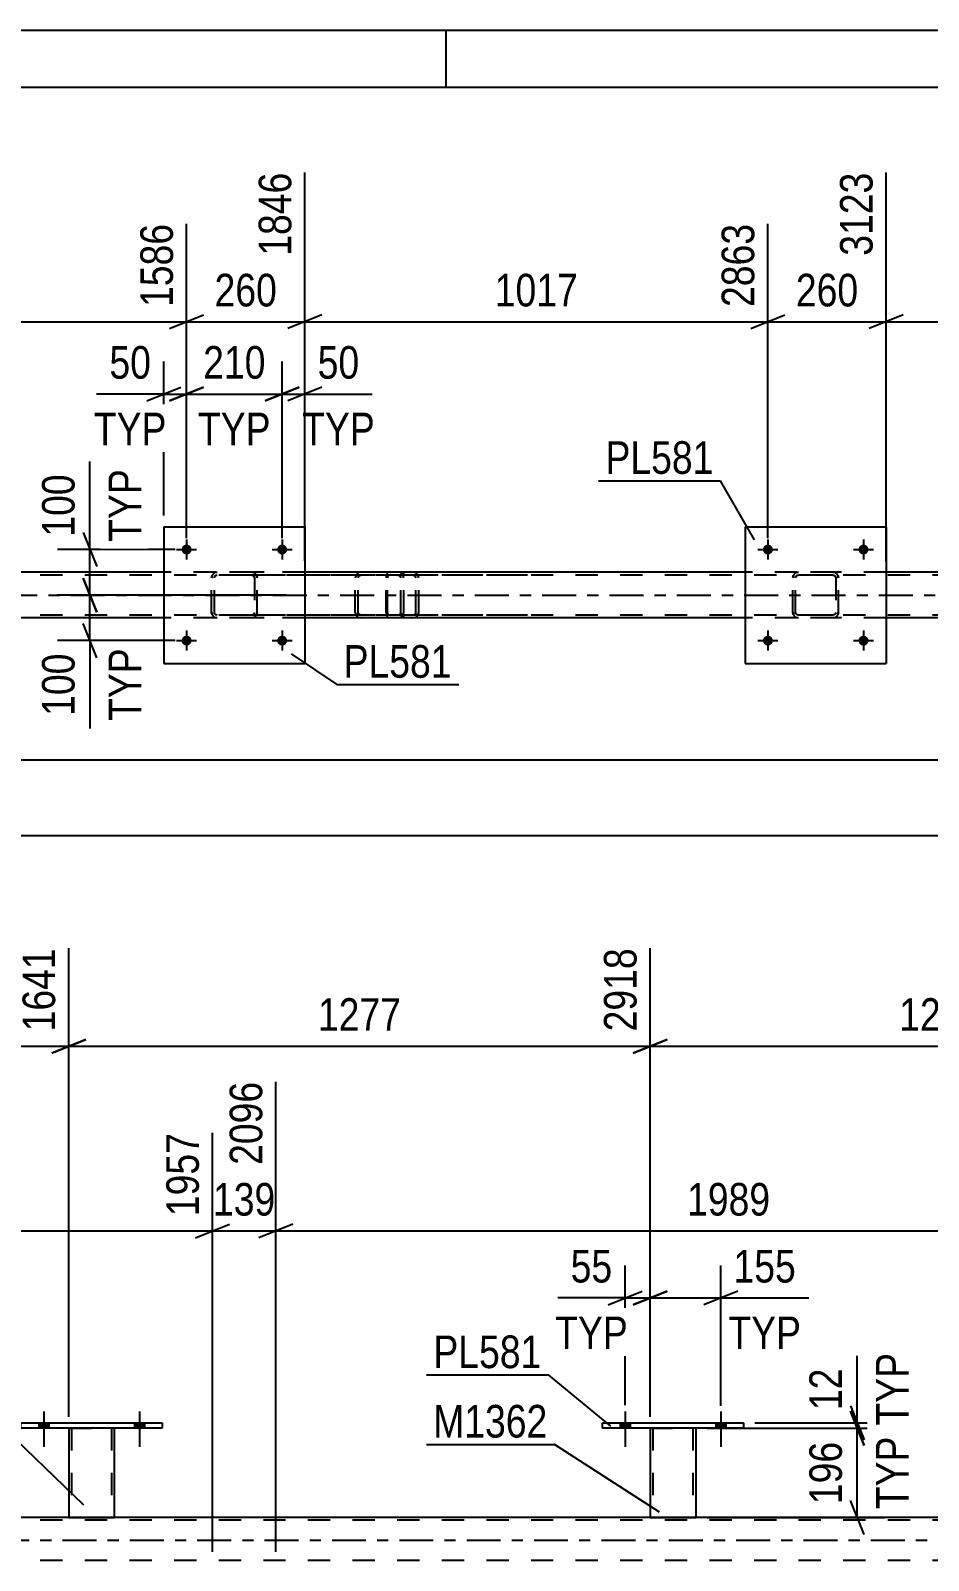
# Model space of a CAD drawing. Header units: millimetres. Extents: x 0 to 841, y 0 to 594.
# Drawn here: x 174.5 to 253.4, y 459.6 to 594 of the extents above; entities that cross this region are included whole.
import ezdxf

# ---------------------------------------------------------------- set-up
doc = ezdxf.new("R2010")
doc.units = ezdxf.units.MM
doc.linetypes.add('DXK_LINE_DOT2', pattern=[3.9198, 1.9599, -1.9599])
doc.linetypes.add('DXK_LINE_DOT3', pattern=[5.9187, 2.979, -0.9799, 0.9799, -0.9799])
doc.styles.add('Arial Narrow', font='ARIALN.TTF', dxfattribs={"height": 0.2})

# ---------------------------------------------------------------- blocks, each defined once
blk = doc.blocks.new('Unknown-318893504-1135')
at = {"color": 5, "linetype": 'Continuous'}
for p, q in [((841, 594), (0, 594)), ((211, 589), (211, 594)), ((836, 589), (5, 589))]:
    blk.add_line(p, q, dxfattribs=at)
blk = doc.blocks.new('Bolt-318893504-4916 - 4767')
at = {"linetype": 'Continuous'}
for points in [[(188.64, 540.41, -1), (187.76, 540.41, -1)], [(197.04, 540.41, -1), (196.16, 540.41, -1)]]:
    blk.add_hatch(color=1, dxfattribs=at).paths.add_polyline_path(points)
at = {"color": 1, "linetype": 'Continuous'}
for p, q in [((187.32, 540.41), (189.08, 540.41)), ((188.2, 541.29), (188.2, 539.53)), ((195.72, 540.41), (197.48, 540.41)), ((196.6, 541.29), (196.6, 539.53))]:
    blk.add_line(p, q, dxfattribs=at)
blk = doc.blocks.new('Part-318893504-4790 - 4767')
at = {"color": 7, "linetype": 'DXK_LINE_DOT2'}
for p, q in [((206.77, 546.41), (191.78, 546.41)), ((206.77, 546.17), (191.78, 546.17)), ((203.06, 546.1), (203.02, 545.93)), ((203.02, 542.89), (203.02, 545.93)), ((203.06, 546.12), (203.06, 546.1)), ((203.28, 545.93), (203.3, 546.02)), ((203.28, 542.89), (203.28, 545.93)), ((203.3, 546.02), (203.35, 546.1)), ((203.53, 546.41), (203.34, 546.38)), ((203.35, 546.1), (203.44, 546.15)), ((203.44, 546.15), (203.53, 546.17)), ((206.96, 546.38), (206.77, 546.41)), ((206.77, 546.17), (206.87, 546.15)), ((206.87, 546.15), (206.95, 546.1)), ((206.95, 546.1), (207, 546.02)), ((207, 546.02), (207.02, 545.93)), ((207.02, 542.89), (207.02, 545.93)), ((207.24, 546.1), (207.24, 546.12)), ((207.28, 545.93), (207.24, 546.1)), ((207.28, 542.89), (207.28, 545.93)), ((206.77, 542.65), (191.78, 542.65)), ((206.77, 542.41), (191.78, 542.41)), ((203.02, 542.89), (203.04, 542.8)), ((203.04, 542.8), (203.06, 542.71)), ((203.3, 542.8), (203.28, 542.89)), ((203.35, 542.72), (203.3, 542.8)), ((203.34, 542.45), (203.53, 542.41)), ((203.44, 542.67), (203.35, 542.72)), ((203.53, 542.65), (203.44, 542.67)), ((206.87, 542.67), (206.77, 542.65)), ((206.77, 542.41), (206.96, 542.45)), ((206.95, 542.72), (206.87, 542.67)), ((207, 542.8), (206.95, 542.72)), ((207.02, 542.89), (207, 542.8)), ((207.24, 542.71), (207.26, 542.8)), ((207.26, 542.8), (207.28, 542.89))]:
    blk.add_line(p, q, dxfattribs=at)
for centre, start, end in [((203.51, 545.91), 110.7583, 155.68), ((206.79, 545.91), 24.32, 69.2417), ((203.51, 542.91), 204.32, 249.2417), ((206.79, 542.91), 290.7583, 335.68)]:
    blk.add_arc(centre, 0.496, start, end, dxfattribs=at)
blk = doc.blocks.new('Part-318893504-4797 - 4767')
at = {"color": 7, "linetype": 'DXK_LINE_DOT2'}
for p, q in [((205.75, 546.12), (205.73, 545.93)), ((205.73, 542.89), (205.73, 545.93)), ((205.81, 546.27), (205.75, 546.12)), ((205.9, 546.38), (205.81, 546.27)), ((205.87, 545.93), (205.88, 546.02)), ((205.87, 542.89), (205.87, 545.93)), ((205.88, 546.02), (205.91, 546.1)), ((206, 546.41), (205.9, 546.38)), ((205.91, 546.1), (205.95, 546.15)), ((205.95, 546.15), (206, 546.17)), ((218.16, 546.41), (206, 546.41)), ((218.16, 546.17), (206, 546.17)), ((207.28, 546.17), (207.28, 546.41)), ((208.29, 546.38), (208.09, 546.41)), ((208.09, 546.17), (208.19, 546.15)), ((208.19, 546.15), (208.27, 546.1)), ((208.27, 546.1), (208.33, 546.02)), ((208.33, 546.02), (208.35, 545.93)), ((208.35, 542.89), (208.35, 545.93)), ((208.56, 546.1), (208.56, 546.12)), ((208.6, 545.93), (208.56, 546.1)), ((208.6, 542.89), (208.6, 545.93)), ((205.73, 542.89), (205.75, 542.71)), ((205.75, 542.71), (205.81, 542.55)), ((205.81, 542.55), (205.9, 542.45)), ((205.88, 542.8), (205.87, 542.89)), ((205.91, 542.72), (205.88, 542.8)), ((205.9, 542.45), (206, 542.41)), ((205.95, 542.67), (205.91, 542.72)), ((206, 542.65), (205.95, 542.67)), ((218.16, 542.65), (206, 542.65)), ((218.16, 542.41), (206, 542.41)), ((207.28, 542.41), (207.28, 542.65)), ((208.19, 542.67), (208.09, 542.65)), ((208.09, 542.41), (208.29, 542.45)), ((208.27, 542.72), (208.19, 542.67)), ((208.33, 542.8), (208.27, 542.72)), ((208.35, 542.89), (208.33, 542.8)), ((208.56, 542.71), (208.58, 542.8)), ((208.58, 542.8), (208.6, 542.89))]:
    blk.add_line(p, q, dxfattribs=at)
for centre, start, end in [((208.11, 545.92), 23.8494, 68.8059), ((208.11, 542.91), 291.1941, 336.1506)]:
    blk.add_arc(centre, 0.492, start, end, dxfattribs=at)
blk = doc.blocks.new('Part-318893504-4876 - 4767')
at = {"color": 7, "linetype": 'DXK_LINE_DOT2'}
for p, q in [((241.48, 545.93), (241.52, 546.12)), ((241.52, 546.12), (241.48, 545.93)), ((241.48, 542.89), (241.48, 545.93)), ((241.72, 545.93), (241.74, 546.02)), ((241.72, 542.89), (241.72, 545.93)), ((241.74, 546.02), (241.79, 546.1)), ((241.78, 546.38), (241.96, 546.41)), ((241.96, 546.41), (241.78, 546.38)), ((241.79, 546.1), (241.87, 546.15)), ((241.87, 546.15), (241.96, 546.17)), ((245, 546.41), (241.96, 546.41)), ((245, 546.17), (241.96, 546.17)), ((245, 546.41), (245.18, 546.38)), ((245.18, 546.38), (245, 546.41)), ((245, 546.17), (245.09, 546.15)), ((245.09, 546.15), (245.17, 546.1)), ((245.17, 546.1), (245.22, 546.02)), ((245.22, 546.02), (245.24, 545.93)), ((245.24, 545.93), (245.24, 542.89)), ((245.44, 546.12), (245.48, 545.93)), ((245.48, 545.93), (245.44, 546.12)), ((245.48, 542.89), (245.48, 545.93)), ((241.52, 542.71), (241.48, 542.89)), ((241.48, 542.89), (241.52, 542.71)), ((241.74, 542.8), (241.72, 542.89)), ((241.79, 542.72), (241.74, 542.8)), ((241.96, 542.41), (241.78, 542.45)), ((241.78, 542.45), (241.96, 542.41)), ((241.87, 542.67), (241.79, 542.72)), ((241.96, 542.65), (241.87, 542.67)), ((245, 542.65), (241.96, 542.65)), ((245, 542.41), (241.96, 542.41)), ((245.09, 542.67), (245, 542.65)), ((245.18, 542.45), (245, 542.41)), ((245, 542.41), (245.18, 542.45)), ((245.17, 542.72), (245.09, 542.67)), ((245.22, 542.8), (245.17, 542.72)), ((245.24, 542.89), (245.22, 542.8)), ((245.48, 542.89), (245.44, 542.71)), ((245.44, 542.71), (245.48, 542.89))]:
    blk.add_line(p, q, dxfattribs=at)
at = {"color": 7, "linetype": 'DXK_LINE_DOT3'}
blk.add_line((243.48, 544.41), (243.48, 544.41), dxfattribs=at)
at = {"color": 7, "linetype": 'DXK_LINE_DOT2'}
for centre, start, end in [((241.96, 545.93), 112.5, 157.5), ((241.96, 545.93), 112.5, 157.5), ((245, 545.93), 22.5, 67.5), ((245, 545.93), 22.5, 67.5), ((241.96, 542.89), 202.5, 247.5), ((241.96, 542.89), 202.5, 247.5), ((245, 542.89), 292.5, 337.5), ((245, 542.89), 292.5, 337.5)]:
    blk.add_arc(centre, 0.48, start, end, dxfattribs=at)
blk = doc.blocks.new('Part-318893504-4881 - 4767')
at = {"color": 2, "linetype": 'Continuous'}
for p, q in [((237.28, 550.41), (237.28, 538.41)), ((237.28, 550.41), (249.68, 550.41)), ((249.68, 550.41), (249.68, 538.41)), ((237.28, 538.41), (249.68, 538.41))]:
    blk.add_line(p, q, dxfattribs=at)
blk = doc.blocks.new('Part-318893504-4882 - 4767')
at = {"color": 7, "linetype": 'DXK_LINE_DOT2'}
for p, q in [((190.4, 545.93), (190.44, 546.12)), ((190.44, 546.12), (190.4, 545.93)), ((190.4, 542.89), (190.4, 545.93)), ((190.64, 545.93), (190.66, 546.02)), ((190.64, 542.89), (190.64, 545.93)), ((190.66, 546.02), (190.71, 546.1)), ((190.69, 546.38), (190.88, 546.41)), ((190.88, 546.41), (190.69, 546.38)), ((190.71, 546.1), (190.79, 546.15)), ((190.79, 546.15), (190.88, 546.17)), ((193.92, 546.41), (190.88, 546.41)), ((193.92, 546.17), (190.88, 546.17)), ((193.92, 546.41), (194.1, 546.38)), ((194.1, 546.38), (193.92, 546.41)), ((193.92, 546.17), (194.01, 546.15)), ((194.01, 546.15), (194.09, 546.1)), ((194.09, 546.1), (194.14, 546.02)), ((194.14, 546.02), (194.16, 545.93)), ((194.16, 545.93), (194.16, 542.89)), ((194.36, 546.12), (194.4, 545.93)), ((194.4, 545.93), (194.36, 546.12)), ((194.4, 542.89), (194.4, 545.93)), ((190.44, 542.71), (190.4, 542.89)), ((190.4, 542.89), (190.44, 542.71)), ((190.66, 542.8), (190.64, 542.89)), ((190.71, 542.72), (190.66, 542.8)), ((190.88, 542.41), (190.69, 542.45)), ((190.69, 542.45), (190.88, 542.41)), ((190.79, 542.67), (190.71, 542.72)), ((190.88, 542.65), (190.79, 542.67)), ((193.92, 542.65), (190.88, 542.65)), ((193.92, 542.41), (190.88, 542.41)), ((194.01, 542.67), (193.92, 542.65)), ((194.1, 542.45), (193.92, 542.41)), ((193.92, 542.41), (194.1, 542.45)), ((194.09, 542.72), (194.01, 542.67)), ((194.14, 542.8), (194.09, 542.72)), ((194.16, 542.89), (194.14, 542.8)), ((194.4, 542.89), (194.36, 542.71)), ((194.36, 542.71), (194.4, 542.89))]:
    blk.add_line(p, q, dxfattribs=at)
at = {"color": 7, "linetype": 'DXK_LINE_DOT3'}
blk.add_line((192.4, 544.41), (192.4, 544.41), dxfattribs=at)
at = {"color": 7, "linetype": 'DXK_LINE_DOT2'}
for centre, start, end in [((190.88, 545.93), 112.5, 157.5), ((190.88, 545.93), 112.5, 157.5), ((193.92, 545.93), 22.5, 67.5), ((193.92, 545.93), 22.5, 67.5), ((190.88, 542.89), 202.5, 247.5), ((190.88, 542.89), 202.5, 247.5), ((193.92, 542.89), 292.5, 337.5), ((193.92, 542.89), 292.5, 337.5)]:
    blk.add_arc(centre, 0.48, start, end, dxfattribs=at)
blk = doc.blocks.new('Part-318893504-4887 - 4767')
at = {"color": 2, "linetype": 'Continuous'}
for p, q in [((186.2, 550.41), (186.2, 538.41)), ((186.2, 550.41), (198.6, 550.41)), ((198.6, 550.41), (198.6, 538.41)), ((186.2, 538.41), (198.6, 538.41))]:
    blk.add_line(p, q, dxfattribs=at)
blk = doc.blocks.new('Bolt-318893504-4914 - 4767')
at = {"linetype": 'Continuous'}
for points in [[(239.72, 540.41, -1), (238.84, 540.41, -1)], [(248.12, 540.41, -1), (247.24, 540.41, -1)]]:
    blk.add_hatch(color=1, dxfattribs=at).paths.add_polyline_path(points)
at = {"color": 1, "linetype": 'Continuous'}
for p, q in [((238.4, 540.41), (240.16, 540.41)), ((239.28, 541.29), (239.28, 539.53)), ((246.8, 540.41), (248.56, 540.41)), ((247.68, 541.29), (247.68, 539.53))]:
    blk.add_line(p, q, dxfattribs=at)
blk = doc.blocks.new('Bolt-318893504-4915 - 4767')
at = {"linetype": 'Continuous'}
for points in [[(239.72, 548.41, -1), (238.84, 548.41, -1)], [(248.12, 548.41, -1), (247.24, 548.41, -1)]]:
    blk.add_hatch(color=1, dxfattribs=at).paths.add_polyline_path(points)
at = {"color": 1, "linetype": 'Continuous'}
for p, q in [((238.4, 548.41), (240.16, 548.41)), ((239.28, 549.29), (239.28, 547.53)), ((246.8, 548.41), (248.56, 548.41)), ((247.68, 549.29), (247.68, 547.53))]:
    blk.add_line(p, q, dxfattribs=at)
blk = doc.blocks.new('Bolt-318893504-4917 - 4767')
at = {"linetype": 'Continuous'}
for points in [[(188.64, 548.41, -1), (187.76, 548.41, -1)], [(197.04, 548.41, -1), (196.16, 548.41, -1)]]:
    blk.add_hatch(color=1, dxfattribs=at).paths.add_polyline_path(points)
at = {"color": 1, "linetype": 'Continuous'}
for p, q in [((187.32, 548.41), (189.08, 548.41)), ((188.2, 549.29), (188.2, 547.53)), ((195.72, 548.41), (197.48, 548.41)), ((196.6, 549.29), (196.6, 547.53))]:
    blk.add_line(p, q, dxfattribs=at)
blk = doc.blocks.new('Part-318893504-4945 - 4767')
at = {"color": 7, "linetype": 'DXK_LINE_DOT2'}
for p, q in [((726.08, 546.17), (124.75, 546.17)), ((198.6, 546.41), (186.2, 546.41)), ((249.68, 546.41), (237.28, 546.41)), ((726.08, 542.65), (124.75, 542.65)), ((198.6, 542.41), (186.2, 542.41)), ((249.68, 542.41), (237.28, 542.41))]:
    blk.add_line(p, q, dxfattribs=at)
at = {"color": 2, "linetype": 'Continuous'}
for p, q in [((186.2, 546.41), (147.52, 546.41)), ((237.28, 546.41), (198.6, 546.41)), ((288.36, 546.41), (249.68, 546.41)), ((186.2, 542.41), (147.52, 542.41)), ((237.28, 542.41), (198.6, 542.41)), ((288.36, 542.41), (249.68, 542.41))]:
    blk.add_line(p, q, dxfattribs=at)
at = {"color": 7, "linetype": 'DXK_LINE_DOT3'}
blk.add_line((124.75, 544.41), (726.08, 544.41), dxfattribs=at)
blk = doc.blocks.new('Part-318893504-3334 - 3250')
at = {"color": 2, "linetype": 'Continuous'}
for p, q in [((173.65, 471.69), (186.05, 471.69)), ((173.65, 471.21), (173.65, 471.69)), ((186.05, 471.21), (173.65, 471.21)), ((186.05, 471.69), (186.05, 471.21))]:
    blk.add_line(p, q, dxfattribs=at)
blk = doc.blocks.new('Part-318893504-3319 - 3250')
at = {"color": 2, "linetype": 'Continuous'}
for p, q in [((228.94, 471.21), (228.94, 463.37)), ((232.94, 471.21), (232.94, 463.37)), ((228.94, 463.37), (232.94, 463.37))]:
    blk.add_line(p, q, dxfattribs=at)
at = {"color": 7, "linetype": 'DXK_LINE_DOT2'}
for p, q in [((228.94, 471.21), (232.94, 471.21)), ((228.94, 471.21), (228.94, 471.21)), ((228.94, 471.21), (228.94, 471.21)), ((229.18, 471.21), (229.18, 463.37)), ((232.7, 471.21), (232.7, 463.37)), ((232.94, 471.21), (232.94, 471.21)), ((232.94, 471.21), (232.94, 471.21)), ((232.68, 463.37), (232.64, 463.37)), ((232.64, 463.37), (232.68, 463.37)), ((232.7, 463.37), (232.68, 463.37)), ((232.68, 463.37), (232.7, 463.37))]:
    blk.add_line(p, q, dxfattribs=at)
blk = doc.blocks.new('Part-318893504-3324 - 3250')
at = {"color": 2, "linetype": 'Continuous'}
for p, q in [((224.74, 471.69), (237.14, 471.69)), ((224.74, 471.21), (224.74, 471.69)), ((237.14, 471.21), (224.74, 471.21)), ((237.14, 471.69), (237.14, 471.21))]:
    blk.add_line(p, q, dxfattribs=at)
blk = doc.blocks.new('Part-318893504-3329 - 3250')
at = {"color": 2, "linetype": 'Continuous'}
for p, q in [((177.85, 471.21), (177.85, 463.37)), ((181.85, 471.21), (181.85, 463.37)), ((177.85, 463.37), (181.85, 463.37))]:
    blk.add_line(p, q, dxfattribs=at)
at = {"color": 7, "linetype": 'DXK_LINE_DOT2'}
for p, q in [((177.85, 471.21), (181.85, 471.21)), ((177.85, 471.21), (177.85, 471.21)), ((177.85, 471.21), (177.85, 471.21)), ((178.09, 471.21), (178.09, 463.37)), ((181.61, 471.21), (181.61, 463.37)), ((181.85, 471.21), (181.85, 471.21)), ((181.85, 471.21), (181.85, 471.21)), ((181.56, 463.37), (181.6, 463.37)), ((181.56, 463.37), (181.6, 463.37)), ((181.6, 463.37), (181.61, 463.37)), ((181.6, 463.37), (181.61, 463.37))]:
    blk.add_line(p, q, dxfattribs=at)
blk = doc.blocks.new('Bolt-318893504-3434 - 3250')
at = {"linetype": 'Continuous'}
for points in [[(226.3, 471.21), (227.18, 471.21), (227.18, 471.69), (226.3, 471.69)], [(234.7, 471.21), (235.58, 471.21), (235.58, 471.69), (234.7, 471.69)]]:
    blk.add_hatch(color=1, dxfattribs=at).paths.add_polyline_path(points)
at = {"color": 1, "linetype": 'Continuous'}
for p, q in [((226.74, 472.69), (226.74, 469.57)), ((235.14, 472.69), (235.14, 469.57)), ((226.3, 471.69), (226.3, 471.21)), ((227.18, 471.69), (227.18, 471.21)), ((234.7, 471.69), (234.7, 471.21)), ((235.58, 471.69), (235.58, 471.21))]:
    blk.add_line(p, q, dxfattribs=at)
blk = doc.blocks.new('Bolt-318893504-3435 - 3250')
at = {"linetype": 'Continuous'}
for points in [[(226.3, 471.21), (227.18, 471.21), (227.18, 471.69), (226.3, 471.69)], [(234.7, 471.21), (235.58, 471.21), (235.58, 471.69), (234.7, 471.69)]]:
    blk.add_hatch(color=1, dxfattribs=at).paths.add_polyline_path(points)
at = {"color": 1, "linetype": 'Continuous'}
for p, q in [((226.74, 472.69), (226.74, 469.57)), ((235.14, 472.69), (235.14, 469.57)), ((226.3, 471.69), (226.3, 471.21)), ((227.18, 471.69), (227.18, 471.21)), ((234.7, 471.69), (234.7, 471.21)), ((235.58, 471.69), (235.58, 471.21))]:
    blk.add_line(p, q, dxfattribs=at)
blk = doc.blocks.new('Bolt-318893504-3436 - 3250')
at = {"linetype": 'Continuous'}
for points in [[(175.21, 471.21), (176.09, 471.21), (176.09, 471.69), (175.21, 471.69)], [(183.61, 471.21), (184.49, 471.21), (184.49, 471.69), (183.61, 471.69)]]:
    blk.add_hatch(color=1, dxfattribs=at).paths.add_polyline_path(points)
at = {"color": 1, "linetype": 'Continuous'}
for p, q in [((175.65, 472.69), (175.65, 469.57)), ((184.05, 472.69), (184.05, 469.57)), ((175.21, 471.69), (175.21, 471.21)), ((176.09, 471.69), (176.09, 471.21)), ((183.61, 471.69), (183.61, 471.21)), ((184.49, 471.69), (184.49, 471.21))]:
    blk.add_line(p, q, dxfattribs=at)
blk = doc.blocks.new('Bolt-318893504-3437 - 3250')
at = {"linetype": 'Continuous'}
for points in [[(175.21, 471.21), (176.09, 471.21), (176.09, 471.69), (175.21, 471.69)], [(183.61, 471.21), (184.49, 471.21), (184.49, 471.69), (183.61, 471.69)]]:
    blk.add_hatch(color=1, dxfattribs=at).paths.add_polyline_path(points)
at = {"color": 1, "linetype": 'Continuous'}
for p, q in [((175.65, 472.69), (175.65, 469.57)), ((184.05, 472.69), (184.05, 469.57)), ((175.21, 471.69), (175.21, 471.21)), ((176.09, 471.69), (176.09, 471.21)), ((183.61, 471.69), (183.61, 471.21)), ((184.49, 471.69), (184.49, 471.21))]:
    blk.add_line(p, q, dxfattribs=at)
blk = doc.blocks.new('Part-318893504-3659 - 3250')
at = {"color": 2, "linetype": 'Continuous'}
blk.add_line((433.26, 463.37), (112.2, 463.37), dxfattribs=at)
at = {"color": 7, "linetype": 'DXK_LINE_DOT2'}
for p, q in [((726.08, 463.13), (112.2, 463.13)), ((726.08, 459.61), (112.2, 459.61))]:
    blk.add_line(p, q, dxfattribs=at)
at = {"color": 7, "linetype": 'DXK_LINE_DOT3'}
blk.add_line((112.2, 461.37), (726.08, 461.37), dxfattribs=at)
blk = doc.blocks.new('StraightDimension-318893504-9092 - 4767')
at = {"color": 7, "linetype": 'Continuous'}
for p, q in [((249.68, 547.41), (249.68, 581.53)), ((239.28, 549.41), (239.28, 577.03)), ((237.78, 567.82), (240.78, 569.02)), ((251.18, 569.02), (248.18, 567.82)), ((239.28, 568.42), (249.68, 568.42))]:
    blk.add_line(p, q, dxfattribs=at)
at = {"color": 0}
blk.add_wipeout([(247.82, 569.17), (247.82, 573.37), (241.14, 573.37), (241.14, 569.17)], dxfattribs=at)
at = {"color": 3, "style": 'Arial Narrow'}
blk.add_text('260', height=2.863, dxfattribs=at).set_placement((241.74, 569.77))
at = {"color": 0, "linetype": 'Continuous'}
blk.add_wipeout([(249.08, 582.13), (244.88, 582.13), (244.88, 573.62), (249.08, 573.62)], dxfattribs=at)
at = {"color": 3, "linetype": 'Continuous', "style": 'Arial Narrow'}
blk.add_text('3123', height=2.863, rotation=90.0002, dxfattribs=at).set_placement((248.48, 574.22))
blk = doc.blocks.new('StraightDimension-318893504-5585 - 4767')
at = {"color": 7, "linetype": 'Continuous'}
blk.add_line((124.11, 523.3), (763.84, 523.3), dxfattribs=at)
blk = doc.blocks.new('StraightDimension-318893504-5596 - 4767')
at = {"color": 7, "linetype": 'Continuous'}
for p, q in [((179.11, 545.91), (180.31, 542.91)), ((196.96, 544.41), (176.86, 544.41)), ((179.71, 540.41), (179.71, 544.41)), ((180.31, 538.91), (179.11, 541.91)), ((187.2, 540.41), (176.86, 540.41)), ((179.71, 540.41), (179.71, 532.68)), ((179.71, 540.41), (179.71, 532.68))]:
    blk.add_line(p, q, dxfattribs=at)
at = {"color": 0, "linetype": 'Continuous'}
blk.add_wipeout([(184.81, 540.34), (180.61, 540.34), (180.61, 532.75), (184.81, 532.75)], dxfattribs=at)
at = {"color": 0}
blk.add_wipeout([(178.96, 539.89), (174.76, 539.89), (174.76, 533.2), (178.96, 533.2)], dxfattribs=at)
at = {"color": 3, "style": 'Arial Narrow'}
blk.add_text('100', height=2.863, rotation=90.0002, dxfattribs=at).set_placement((178.36, 533.8))
at = {"color": 3, "linetype": 'Continuous', "style": 'Arial Narrow'}
blk.add_text('TYP', height=2.863, rotation=90.0002, dxfattribs=at).set_placement((184.21, 533.35))
blk = doc.blocks.new('StraightDimension-318893504-5619 - 4767')
at = {"color": 7, "linetype": 'Continuous'}
for p, q in [((179.71, 548.41), (179.71, 556.15)), ((179.71, 548.41), (179.71, 556.15)), ((179.11, 549.91), (180.31, 546.91)), ((187.2, 548.41), (176.86, 548.41)), ((179.71, 544.41), (179.71, 548.41)), ((180.31, 542.91), (179.11, 545.91)), ((196.96, 544.41), (176.86, 544.41))]:
    blk.add_line(p, q, dxfattribs=at)
at = {"color": 0}
blk.add_wipeout([(178.96, 555.62), (174.76, 555.62), (174.76, 548.94), (178.96, 548.94)], dxfattribs=at)
at = {"color": 0, "linetype": 'Continuous'}
blk.add_wipeout([(184.81, 556.07), (180.61, 556.07), (180.61, 548.49), (184.81, 548.49)], dxfattribs=at)
at = {"color": 3, "linetype": 'Continuous', "style": 'Arial Narrow'}
blk.add_text('TYP', height=2.863, rotation=90.0002, dxfattribs=at).set_placement((184.21, 549.09))
at = {"color": 3, "style": 'Arial Narrow'}
blk.add_text('100', height=2.863, rotation=90.0002, dxfattribs=at).set_placement((178.36, 549.54))
blk = doc.blocks.new('StraightDimension-318893504-5643 - 4767')
at = {"color": 7, "linetype": 'Continuous'}
for p, q in [((196.6, 549.41), (196.6, 564.92)), ((198.6, 551.41), (198.6, 564.92)), ((195.1, 561.47), (198.1, 562.67)), ((196.6, 562.07), (198.6, 562.07)), ((200.1, 562.67), (197.1, 561.47)), ((198.6, 562.07), (204.5, 562.07)), ((198.6, 562.07), (204.5, 562.07))]:
    blk.add_line(p, q, dxfattribs=at)
at = {"color": 0}
blk.add_wipeout([(203.98, 562.82), (203.98, 567.02), (199.12, 567.02), (199.12, 562.82)], dxfattribs=at)
at = {"color": 0, "linetype": 'Continuous'}
blk.add_wipeout([(205.35, 556.97), (205.35, 561.17), (197.76, 561.17), (197.76, 556.97)], dxfattribs=at)
at = {"color": 3, "style": 'Arial Narrow'}
blk.add_text('50', height=2.863, dxfattribs=at).set_placement((199.72, 563.42))
at = {"color": 3, "linetype": 'Continuous', "style": 'Arial Narrow'}
blk.add_text('TYP', height=2.863, dxfattribs=at).set_placement((198.36, 557.57))
blk = doc.blocks.new('StraightDimension-318893504-5656 - 4767')
at = {"color": 7, "linetype": 'Continuous'}
for p, q in [((188.2, 549.41), (188.2, 564.92)), ((196.6, 549.41), (196.6, 564.92)), ((186.7, 561.47), (189.7, 562.67)), ((188.2, 562.07), (196.6, 562.07)), ((198.1, 562.67), (195.1, 561.47))]:
    blk.add_line(p, q, dxfattribs=at)
at = {"color": 0}
blk.add_wipeout([(195.74, 562.82), (195.74, 567.02), (189.06, 567.02), (189.06, 562.82)], dxfattribs=at)
at = {"color": 0, "linetype": 'Continuous'}
blk.add_wipeout([(196.19, 556.97), (196.19, 561.17), (188.6, 561.17), (188.6, 556.97)], dxfattribs=at)
at = {"color": 3, "style": 'Arial Narrow'}
blk.add_text('210', height=2.863, dxfattribs=at).set_placement((189.66, 563.42))
at = {"color": 3, "linetype": 'Continuous', "style": 'Arial Narrow'}
blk.add_text('TYP', height=2.863, dxfattribs=at).set_placement((189.2, 557.57))
blk = doc.blocks.new('StraightDimension-318893504-5672 - 4767')
at = {"color": 7, "linetype": 'Continuous'}
for p, q in [((186.2, 551.41), (186.2, 564.92)), ((188.2, 549.41), (188.2, 564.92)), ((186.2, 562.07), (180.29, 562.07)), ((186.2, 562.07), (180.29, 562.07)), ((184.7, 561.47), (187.7, 562.67)), ((186.2, 562.07), (188.2, 562.07)), ((189.7, 562.67), (186.7, 561.47))]:
    blk.add_line(p, q, dxfattribs=at)
at = {"color": 0}
blk.add_wipeout([(185.67, 562.82), (185.67, 567.02), (180.82, 567.02), (180.82, 562.82)], dxfattribs=at)
at = {"color": 0, "linetype": 'Continuous'}
blk.add_wipeout([(187.04, 556.97), (187.04, 561.17), (179.45, 561.17), (179.45, 556.97)], dxfattribs=at)
at = {"color": 3, "style": 'Arial Narrow'}
blk.add_text('50', height=2.863, dxfattribs=at).set_placement((181.42, 563.42))
at = {"color": 3, "linetype": 'Continuous', "style": 'Arial Narrow'}
blk.add_text('TYP', height=2.863, dxfattribs=at).set_placement((180.05, 557.57))
blk = doc.blocks.new('StraightDimension-318893504-8403 - 4767')
at = {"color": 7, "linetype": 'Continuous'}
blk.add_line((124.75, 529.94), (763.2, 529.94), dxfattribs=at)
blk = doc.blocks.new('StraightDimension-318893504-9091 - 4767')
at = {"color": 7, "linetype": 'Continuous'}
for p, q in [((249.68, 547.41), (249.68, 581.53)), ((290.36, 549.41), (290.36, 577.03)), ((251.18, 569.02), (248.18, 567.82)), ((288.86, 567.82), (291.86, 569.02)), ((249.68, 568.42), (290.36, 568.42))]:
    blk.add_line(p, q, dxfattribs=at)
at = {"color": 0}
blk.add_wipeout([(274.28, 569.17), (274.28, 573.37), (265.76, 573.37), (265.76, 569.17)], dxfattribs=at)
at = {"color": 3, "style": 'Arial Narrow'}
blk.add_text('1017', height=2.863, dxfattribs=at).set_placement((266.36, 569.77))
at = {"color": 0, "linetype": 'Continuous'}
blk.add_wipeout([(289.76, 577.63), (285.56, 577.63), (285.56, 569.12), (289.76, 569.12)], dxfattribs=at)
at = {"color": 3, "linetype": 'Continuous', "style": 'Arial Narrow'}
blk.add_text('4140', height=2.863, rotation=90.0002, dxfattribs=at).set_placement((289.16, 569.72))
blk = doc.blocks.new('StraightDimension-318893504-9093 - 4767')
at = {"color": 7, "linetype": 'Continuous'}
for p, q in [((198.6, 547.41), (198.6, 581.53)), ((239.28, 549.41), (239.28, 577.03)), ((200.1, 569.02), (197.1, 567.82)), ((237.78, 567.82), (240.78, 569.02)), ((198.6, 568.42), (239.28, 568.42))]:
    blk.add_line(p, q, dxfattribs=at)
at = {"color": 0}
blk.add_wipeout([(223.2, 569.17), (223.2, 573.37), (214.68, 573.37), (214.68, 569.17)], dxfattribs=at)
at = {"color": 3, "style": 'Arial Narrow'}
blk.add_text('1017', height=2.863, dxfattribs=at).set_placement((215.28, 569.77))
at = {"color": 0, "linetype": 'Continuous'}
blk.add_wipeout([(238.68, 577.63), (234.48, 577.63), (234.48, 569.12), (238.68, 569.12)], dxfattribs=at)
at = {"color": 3, "linetype": 'Continuous', "style": 'Arial Narrow'}
blk.add_text('2863', height=2.863, rotation=90.0002, dxfattribs=at).set_placement((238.08, 569.72))
blk = doc.blocks.new('StraightDimension-318893504-9094 - 4767')
at = {"color": 7, "linetype": 'Continuous'}
for p, q in [((198.6, 547.41), (198.6, 581.53)), ((188.2, 549.41), (188.2, 577.03)), ((186.7, 567.82), (189.7, 569.02)), ((200.1, 569.02), (197.1, 567.82)), ((188.2, 568.42), (198.6, 568.42))]:
    blk.add_line(p, q, dxfattribs=at)
at = {"color": 0}
blk.add_wipeout([(196.74, 569.17), (196.74, 573.37), (190.06, 573.37), (190.06, 569.17)], dxfattribs=at)
at = {"color": 3, "style": 'Arial Narrow'}
blk.add_text('260', height=2.863, dxfattribs=at).set_placement((190.66, 569.77))
at = {"color": 0, "linetype": 'Continuous'}
blk.add_wipeout([(198, 582.13), (193.8, 582.13), (193.8, 573.62), (198, 573.62)], dxfattribs=at)
at = {"color": 3, "linetype": 'Continuous', "style": 'Arial Narrow'}
blk.add_text('1846', height=2.863, rotation=90.0002, dxfattribs=at).set_placement((197.4, 574.22))
blk = doc.blocks.new('StraightDimension-318893504-9095 - 4767')
at = {"color": 7, "linetype": 'Continuous'}
for p, q in [((147.52, 547.09), (147.52, 579.7)), ((188.2, 549.41), (188.2, 577.03)), ((149.02, 569.02), (146.02, 567.82)), ((186.7, 567.82), (189.7, 569.02)), ((147.52, 568.42), (188.2, 568.42))]:
    blk.add_line(p, q, dxfattribs=at)
at = {"color": 0}
blk.add_wipeout([(172.11, 569.17), (172.11, 573.37), (163.6, 573.37), (163.6, 569.17)], dxfattribs=at)
at = {"color": 3, "style": 'Arial Narrow'}
blk.add_text('1017', height=2.863, dxfattribs=at).set_placement((164.2, 569.77))
at = {"color": 0, "linetype": 'Continuous'}
blk.add_wipeout([(187.6, 577.63), (183.4, 577.63), (183.4, 569.12), (187.6, 569.12)], dxfattribs=at)
at = {"color": 3, "linetype": 'Continuous', "style": 'Arial Narrow'}
blk.add_text('1586', height=2.863, rotation=90.0002, dxfattribs=at).set_placement((187, 569.72))
blk = doc.blocks.new('StraightDimension-318893504-12230 - 3250')
at = {"color": 7, "linetype": 'Continuous'}
for p, q in [((196.05, 460.37), (196.05, 501.66)), ((190.48, 460.37), (190.48, 497.16)), ((188.98, 487.95), (191.98, 489.15)), ((190.48, 488.55), (196.05, 488.55)), ((197.55, 489.15), (194.55, 487.95))]:
    blk.add_line(p, q, dxfattribs=at)
at = {"color": 0}
blk.add_wipeout([(196.61, 489.3), (196.61, 493.5), (189.92, 493.5), (189.92, 489.3)], dxfattribs=at)
at = {"color": 3, "style": 'Arial Narrow'}
blk.add_text('139', height=2.863, dxfattribs=at).set_placement((190.52, 489.9))
at = {"color": 0, "linetype": 'Continuous'}
blk.add_wipeout([(195.45, 502.26), (191.25, 502.26), (191.25, 493.75), (195.45, 493.75)], dxfattribs=at)
at = {"color": 3, "linetype": 'Continuous', "style": 'Arial Narrow'}
blk.add_text('2096', height=2.863, rotation=90.0002, dxfattribs=at).set_placement((194.85, 494.35))
blk = doc.blocks.new('StraightDimension-318893504-12485 - 3250')
at = {"color": 7, "linetype": 'Continuous'}
for p, q in [((246.54, 472.71), (247.74, 469.71)), ((233.94, 471.21), (249.54, 471.21)), ((247.14, 463.37), (247.14, 471.21)), ((247.74, 461.87), (246.54, 464.87)), ((233.94, 463.37), (249.54, 463.37))]:
    blk.add_line(p, q, dxfattribs=at)
at = {"color": 0}
blk.add_wipeout([(246.38, 470.63), (242.18, 470.63), (242.18, 463.95), (246.38, 463.95)], dxfattribs=at)
at = {"color": 0, "linetype": 'Continuous'}
blk.add_wipeout([(252.23, 471.08), (248.03, 471.08), (248.03, 463.5), (252.23, 463.5)], dxfattribs=at)
at = {"color": 3, "style": 'Arial Narrow'}
blk.add_text('196', height=2.863, rotation=90.0002, dxfattribs=at).set_placement((245.79, 464.55))
at = {"color": 3, "linetype": 'Continuous', "style": 'Arial Narrow'}
blk.add_text('TYP', height=2.863, rotation=90.0002, dxfattribs=at).set_placement((251.64, 464.1))
blk = doc.blocks.new('StraightDimension-318893504-12231 - 3250')
at = {"color": 7, "linetype": 'Continuous'}
for p, q in [((190.48, 460.37), (190.48, 497.16)), ((112.2, 464.37), (112.2, 491.68)), ((113.7, 489.15), (110.7, 487.95)), ((112.2, 488.55), (190.48, 488.55)), ((188.98, 487.95), (191.98, 489.15))]:
    blk.add_line(p, q, dxfattribs=at)
at = {"color": 0}
blk.add_wipeout([(155.6, 489.3), (155.6, 493.5), (147.09, 493.5), (147.09, 489.3)], dxfattribs=at)
at = {"color": 3, "style": 'Arial Narrow'}
blk.add_text('1957', height=2.863, dxfattribs=at).set_placement((147.69, 489.9))
at = {"color": 0, "linetype": 'Continuous'}
for points in [[(189.88, 497.76), (185.68, 497.76), (185.68, 489.25), (189.88, 489.25)], [(111.6, 492.28), (107.4, 492.28), (107.4, 489.25), (111.6, 489.25)]]:
    blk.add_wipeout(points, dxfattribs=at)
at = {"color": 3, "linetype": 'Continuous', "style": 'Arial Narrow'}
for s, height, p in [('1957', 2.863, (189.28, 489.85)), ('0', 2.86, (111, 489.85))]:
    blk.add_text(s, height=height, rotation=90.0002, dxfattribs=at).set_placement(p)
blk = doc.blocks.new('StraightDimension-318893504-12229 - 3250')
at = {"color": 7, "linetype": 'Continuous'}
for p, q in [((196.05, 460.37), (196.05, 501.66)), ((275.61, 460.37), (275.61, 497.16)), ((197.55, 489.15), (194.55, 487.95)), ((196.05, 488.55), (275.61, 488.55)), ((274.11, 487.95), (277.11, 489.15))]:
    blk.add_line(p, q, dxfattribs=at)
at = {"color": 0}
blk.add_wipeout([(240.09, 489.3), (240.09, 493.5), (231.58, 493.5), (231.58, 489.3)], dxfattribs=at)
at = {"color": 3, "style": 'Arial Narrow'}
blk.add_text('1989', height=2.863, dxfattribs=at).set_placement((232.18, 489.9))
at = {"color": 0, "linetype": 'Continuous'}
blk.add_wipeout([(275.01, 497.76), (270.81, 497.76), (270.81, 489.25), (275.01, 489.25)], dxfattribs=at)
at = {"color": 3, "linetype": 'Continuous', "style": 'Arial Narrow'}
blk.add_text('4085', height=2.863, rotation=90.0002, dxfattribs=at).set_placement((274.41, 489.85))
blk = doc.blocks.new('StraightDimension-318893504-7973 - 3250')
at = {"color": 7, "linetype": 'Continuous'}
for p, q in [((177.85, 472.21), (177.85, 513.39)), ((228.94, 472.21), (228.94, 513.39)), ((179.35, 505.38), (176.35, 504.18)), ((227.44, 504.18), (230.44, 505.38)), ((177.85, 504.78), (228.94, 504.78))]:
    blk.add_line(p, q, dxfattribs=at)
at = {"color": 0}
blk.add_wipeout([(207.65, 505.53), (207.65, 509.73), (199.14, 509.73), (199.14, 505.53)], dxfattribs=at)
at = {"color": 3, "style": 'Arial Narrow'}
blk.add_text('1277', height=2.863, dxfattribs=at).set_placement((199.74, 506.13))
at = {"color": 0, "linetype": 'Continuous'}
blk.add_wipeout([(228.33, 513.99), (224.13, 513.99), (224.13, 505.48), (228.33, 505.48)], dxfattribs=at)
at = {"color": 3, "linetype": 'Continuous', "style": 'Arial Narrow'}
blk.add_text('2918', height=2.863, rotation=90.0002, dxfattribs=at).set_placement((227.74, 506.08))
blk = doc.blocks.new('StraightDimension-318893504-7972 - 3250')
at = {"color": 7, "linetype": 'Continuous'}
for p, q in [((228.94, 472.21), (228.94, 513.39)), ((280.02, 472.21), (280.02, 513.39)), ((230.44, 505.38), (227.44, 504.18)), ((278.52, 504.18), (281.52, 505.38)), ((228.94, 504.78), (280.02, 504.78))]:
    blk.add_line(p, q, dxfattribs=at)
at = {"color": 0}
blk.add_wipeout([(258.73, 505.53), (258.73, 509.73), (250.22, 509.73), (250.22, 505.53)], dxfattribs=at)
at = {"color": 3, "style": 'Arial Narrow'}
blk.add_text('1277', height=2.863, dxfattribs=at).set_placement((250.82, 506.13))
at = {"color": 0, "linetype": 'Continuous'}
blk.add_wipeout([(279.42, 513.99), (275.22, 513.99), (275.22, 505.48), (279.42, 505.48)], dxfattribs=at)
at = {"color": 3, "linetype": 'Continuous', "style": 'Arial Narrow'}
blk.add_text('4195', height=2.863, rotation=90.0002, dxfattribs=at).set_placement((278.82, 506.08))
blk = doc.blocks.new('StraightDimension-318893504-12503 - 3250')
at = {"color": 7, "linetype": 'Continuous'}
for p, q in [((228.94, 472.21), (228.94, 485.52)), ((235.14, 473.18), (235.14, 485.52)), ((227.44, 482.07), (230.44, 483.27)), ((228.94, 482.67), (235.14, 482.67)), ((236.64, 483.27), (233.64, 482.07)), ((235.14, 482.67), (242.87, 482.67)), ((235.14, 482.67), (242.87, 482.67))]:
    blk.add_line(p, q, dxfattribs=at)
at = {"color": 0}
blk.add_wipeout([(242.34, 483.42), (242.34, 487.62), (235.66, 487.62), (235.66, 483.42)], dxfattribs=at)
at = {"color": 0, "linetype": 'Continuous'}
blk.add_wipeout([(242.8, 477.57), (242.8, 481.77), (235.21, 481.77), (235.21, 477.57)], dxfattribs=at)
at = {"color": 3, "style": 'Arial Narrow'}
blk.add_text('155', height=2.863, dxfattribs=at).set_placement((236.26, 484.02))
at = {"color": 3, "linetype": 'Continuous', "style": 'Arial Narrow'}
blk.add_text('TYP', height=2.863, dxfattribs=at).set_placement((235.81, 478.17))
blk = doc.blocks.new('StraightDimension-318893504-7974 - 3250')
at = {"color": 7, "linetype": 'Continuous'}
for p, q in [((126.77, 468.29), (126.77, 516.06)), ((177.85, 472.21), (177.85, 513.39)), ((128.27, 505.38), (125.27, 504.18)), ((176.35, 504.18), (179.35, 505.38)), ((126.77, 504.78), (177.85, 504.78))]:
    blk.add_line(p, q, dxfattribs=at)
at = {"color": 0}
blk.add_wipeout([(156.57, 505.53), (156.57, 509.73), (148.06, 509.73), (148.06, 505.53)], dxfattribs=at)
at = {"color": 3, "style": 'Arial Narrow'}
blk.add_text('1277', height=2.863, dxfattribs=at).set_placement((148.66, 506.13))
at = {"color": 0, "linetype": 'Continuous'}
blk.add_wipeout([(177.25, 513.99), (173.05, 513.99), (173.05, 505.48), (177.25, 505.48)], dxfattribs=at)
at = {"color": 3, "linetype": 'Continuous', "style": 'Arial Narrow'}
blk.add_text('1641', height=2.863, rotation=90.0002, dxfattribs=at).set_placement((176.65, 506.08))
blk = doc.blocks.new('StraightDimension-318893504-12484 - 3250')
at = {"color": 7, "linetype": 'Continuous'}
for p, q in [((247.14, 471.69), (247.14, 477.59)), ((247.14, 471.69), (247.14, 477.59)), ((246.54, 473.19), (247.74, 470.19)), ((247.74, 469.71), (246.54, 472.71)), ((233.94, 471.21), (249.54, 471.21)), ((238.14, 471.69), (249.54, 471.69)), ((247.14, 471.21), (247.14, 471.69))]:
    blk.add_line(p, q, dxfattribs=at)
at = {"color": 0, "linetype": 'Continuous'}
blk.add_wipeout([(252.23, 478.44), (248.03, 478.44), (248.03, 470.85), (252.23, 470.85)], dxfattribs=at)
at = {"color": 0}
blk.add_wipeout([(246.39, 477.07), (242.19, 477.07), (242.19, 472.21), (246.39, 472.21)], dxfattribs=at)
at = {"color": 3, "linetype": 'Continuous', "style": 'Arial Narrow'}
blk.add_text('TYP', height=2.863, rotation=90.0002, dxfattribs=at).set_placement((251.64, 471.45))
at = {"color": 3, "style": 'Arial Narrow'}
blk.add_text('12', height=2.863, rotation=90.0002, dxfattribs=at).set_placement((245.79, 472.81))
blk = doc.blocks.new('StraightDimension-318893504-12504 - 3250')
at = {"color": 7, "linetype": 'Continuous'}
for p, q in [((226.74, 473.25), (226.74, 485.52)), ((228.94, 472.21), (228.94, 485.52)), ((226.74, 482.67), (220.83, 482.67)), ((226.74, 482.67), (220.83, 482.67)), ((225.24, 482.07), (228.24, 483.27)), ((226.74, 482.67), (228.94, 482.67)), ((230.44, 483.27), (227.44, 482.07))]:
    blk.add_line(p, q, dxfattribs=at)
at = {"color": 0}
blk.add_wipeout([(226.21, 483.42), (226.21, 487.62), (221.35, 487.62), (221.35, 483.42)], dxfattribs=at)
at = {"color": 0, "linetype": 'Continuous'}
blk.add_wipeout([(227.58, 477.57), (227.58, 481.77), (219.99, 481.77), (219.99, 477.57)], dxfattribs=at)
at = {"color": 3, "style": 'Arial Narrow'}
blk.add_text('55', height=2.863, dxfattribs=at).set_placement((221.95, 484.02))
at = {"color": 3, "linetype": 'Continuous', "style": 'Arial Narrow'}
blk.add_text('TYP', height=2.863, dxfattribs=at).set_placement((220.59, 478.17))
blk = doc.blocks.new('Mark-318893504-4877 - 4767')
at = {"color": 0}
blk.add_wipeout([(234.51, 555.06), (234.51, 558.06), (225.01, 558.06), (225.01, 555.06)], dxfattribs=at)
blk.add_wipeout([(234.51, 555.06), (234.51, 558.06), (225.01, 558.06), (225.01, 555.06)], dxfattribs=at)
at = {"color": 30, "linetype": 'Continuous'}
for p in [(224.41, 554.46), (238.11, 549.26)]:
    blk.add_line(p, (235.11, 554.46), dxfattribs=at)
at = {"color": 3, "style": 'Arial Narrow'}
blk.add_text('PL581', height=2.863, dxfattribs=at).set_placement((225.01, 555.06))
blk = doc.blocks.new('Mark-318893504-4883 - 4767')
at = {"color": 0}
blk.add_wipeout([(211.51, 537.15), (211.51, 540.15), (202, 540.15), (202, 537.15)], dxfattribs=at)
blk.add_wipeout([(211.51, 537.15), (211.51, 540.15), (202, 540.15), (202, 537.15)], dxfattribs=at)
at = {"color": 30, "linetype": 'Continuous'}
for p, q in [((197.4, 539.26), (201.4, 536.55)), ((201.4, 536.55), (212.11, 536.55))]:
    blk.add_line(p, q, dxfattribs=at)
at = {"color": 3, "style": 'Arial Narrow'}
blk.add_text('PL581', height=2.863, dxfattribs=at).set_placement((202, 537.15))
blk = doc.blocks.new('Mark-318893504-3315 - 3250')
at = {"color": 0}
blk.add_wipeout([(219.92, 470.4), (219.92, 473.4), (209.87, 473.4), (209.87, 470.4)], dxfattribs=at)
blk.add_wipeout([(219.92, 470.4), (219.92, 473.4), (209.87, 473.4), (209.87, 470.4)], dxfattribs=at)
at = {"color": 30, "linetype": 'Continuous'}
for p in [(209.27, 469.8), (229.75, 463.83)]:
    blk.add_line(p, (220.52, 469.8), dxfattribs=at)
at = {"color": 3, "style": 'Arial Narrow'}
blk.add_text('M1362', height=2.863, dxfattribs=at).set_placement((209.87, 470.4))
blk = doc.blocks.new('Mark-318893504-3320 - 3250')
at = {"color": 0}
blk.add_wipeout([(219.39, 476.5), (219.39, 479.5), (209.89, 479.5), (209.89, 476.5)], dxfattribs=at)
blk.add_wipeout([(219.39, 476.5), (219.39, 479.5), (209.89, 479.5), (209.89, 476.5)], dxfattribs=at)
at = {"color": 30, "linetype": 'Continuous'}
for p in [(209.29, 475.9), (225.48, 471.39)]:
    blk.add_line(p, (219.99, 475.9), dxfattribs=at)
at = {"color": 3, "style": 'Arial Narrow'}
blk.add_text('PL581', height=2.863, dxfattribs=at).set_placement((209.89, 476.5))
blk = doc.blocks.new('Mark-318893504-3325 - 3250')
at = {"color": 0}
blk.add_wipeout([(170.5, 472.81), (170.5, 475.81), (160.45, 475.81), (160.45, 472.81)], dxfattribs=at)
blk.add_wipeout([(170.5, 472.81), (170.5, 475.81), (160.45, 475.81), (160.45, 472.81)], dxfattribs=at)
at = {"color": 30, "linetype": 'Continuous'}
for p in [(159.85, 472.21), (179.16, 464.46)]:
    blk.add_line(p, (171.1, 472.21), dxfattribs=at)
at = {"color": 3, "style": 'Arial Narrow'}
blk.add_text('M1362', height=2.863, dxfattribs=at).set_placement((160.45, 472.81))

msp = doc.modelspace()

# ---------------------------------------------------------------- block references
for name in ['Unknown-318893504-1135', 'Part-318893504-4887 - 4767', 'Part-318893504-4881 - 4767', 'Bolt-318893504-4917 - 4767', 'Bolt-318893504-4915 - 4767', 'Part-318893504-4945 - 4767', 'Part-318893504-4882 - 4767', 'Part-318893504-4790 - 4767', 'Part-318893504-4797 - 4767', 'Part-318893504-4876 - 4767', 'Bolt-318893504-4916 - 4767', 'Bolt-318893504-4914 - 4767', 'Bolt-318893504-3436 - 3250', 'Bolt-318893504-3437 - 3250', 'Bolt-318893504-3434 - 3250', 'Bolt-318893504-3435 - 3250', 'Part-318893504-3334 - 3250', 'Part-318893504-3329 - 3250', 'Part-318893504-3324 - 3250', 'Part-318893504-3319 - 3250', 'Part-318893504-3659 - 3250']:
    msp.add_blockref(name, (0, 0))

# ---------------------------------------------------------------- next in the draw order: block references
for name in ['StraightDimension-318893504-9092 - 4767', 'StraightDimension-318893504-5585 - 4767', 'StraightDimension-318893504-12230 - 3250', 'StraightDimension-318893504-12485 - 3250']:
    msp.add_blockref(name, (0, 0))

# ---------------------------------------------------------------- next in the draw order: block references
for name in ['StraightDimension-318893504-9091 - 4767', 'StraightDimension-318893504-5596 - 4767', 'StraightDimension-318893504-12229 - 3250', 'StraightDimension-318893504-12231 - 3250']:
    msp.add_blockref(name, (0, 0))

# ---------------------------------------------------------------- next in the draw order: block references
for name in ['StraightDimension-318893504-5619 - 4767', 'StraightDimension-318893504-8403 - 4767', 'StraightDimension-318893504-7973 - 3250']:
    msp.add_blockref(name, (0, 0))

# ---------------------------------------------------------------- next in the draw order: block references
for name in ['StraightDimension-318893504-5643 - 4767', 'Mark-318893504-4883 - 4767', 'StraightDimension-318893504-7974 - 3250', 'StraightDimension-318893504-7972 - 3250']:
    msp.add_blockref(name, (0, 0))

# ---------------------------------------------------------------- next in the draw order: block references
for name in ['StraightDimension-318893504-5656 - 4767', 'StraightDimension-318893504-12503 - 3250', 'Mark-318893504-3325 - 3250']:
    msp.add_blockref(name, (0, 0))

# ---------------------------------------------------------------- next in the draw order: block references
for name in ['StraightDimension-318893504-9093 - 4767', 'StraightDimension-318893504-5672 - 4767', 'StraightDimension-318893504-12504 - 3250', 'StraightDimension-318893504-12484 - 3250']:
    msp.add_blockref(name, (0, 0))

# ---------------------------------------------------------------- next in the draw order: block references
for name in ['StraightDimension-318893504-9094 - 4767', 'Mark-318893504-4877 - 4767', 'Mark-318893504-3315 - 3250']:
    msp.add_blockref(name, (0, 0))

# ---------------------------------------------------------------- next in the draw order: block references
for name in ['StraightDimension-318893504-9095 - 4767', 'Mark-318893504-3320 - 3250']:
    msp.add_blockref(name, (0, 0))

doc.saveas('drawing.dxf')
